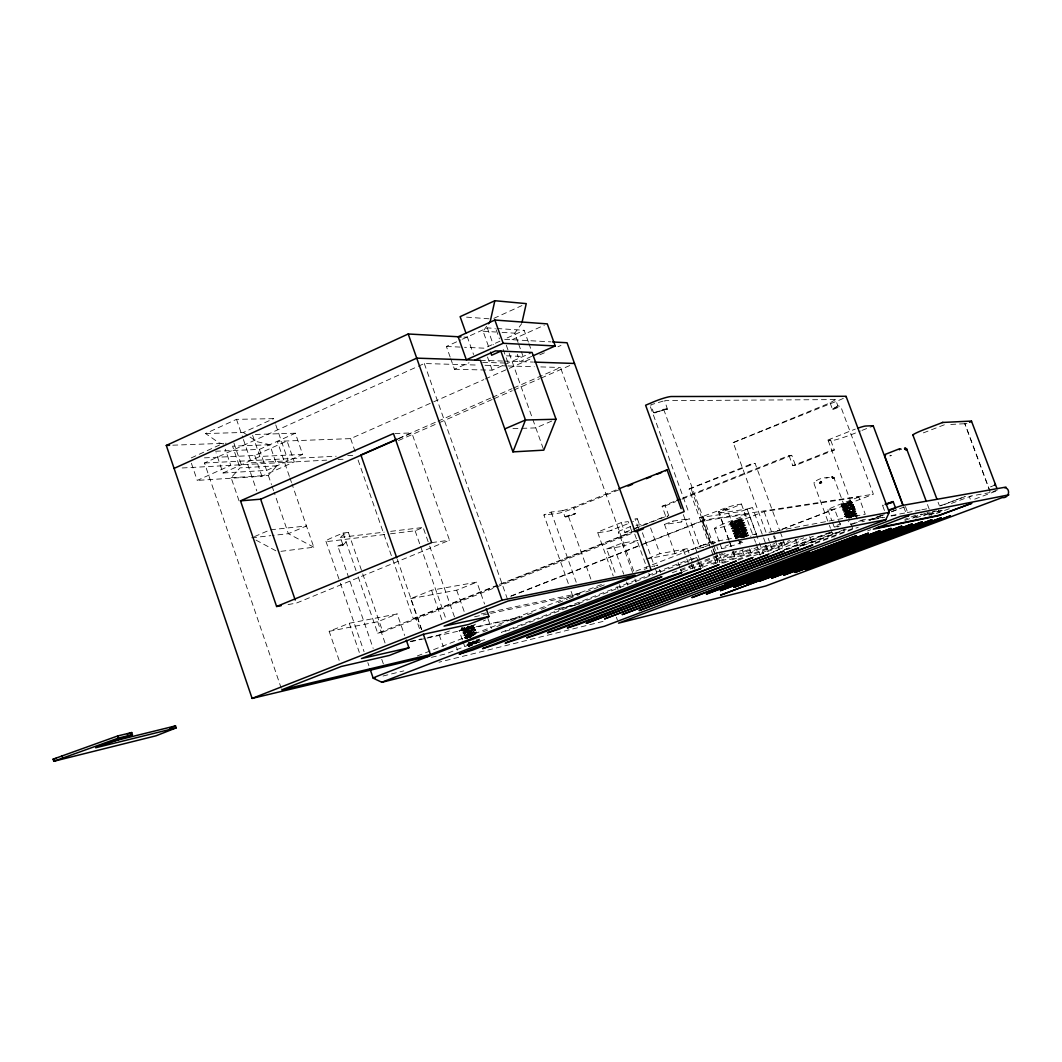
<?xml version="1.0" encoding="UTF-8"?>
<svg xmlns="http://www.w3.org/2000/svg" width="1062" height="1062" viewBox="0 0 1062 1062"><rect width="100%" height="100%" fill="white"/><g stroke="black" fill="none" stroke-linecap="round" stroke-linejoin="round"><path stroke-width="0.75" stroke-dasharray="5 3.75" d="M630.709 526.5L619.836 530.814A2.018 1.858 81.3 0 0 618.814 531.85L623.367 546.12L638.01 540.531L622.027 543.147L606.667 548.935L616.146 575.378M618.814 531.85L618.788 533.389L618.681 532.354M820.143 481.75C820.833 485.254 821.736 478.617 820.262 483.369C820.342 480.953 820.103 481.232 821.484 482.958C821.895 481.444 817.7 484.338 820.926 481.245C823.754 483.768 817.196 483.953 820.767 481.205M889.996 456.01C892.452 454.669 891.031 456.474 889.956 455.2M820.634 483.183L821.019 481.471L821.908 482.798M716.053 563.285L689.105 489.144L689.703 488.706L749.374 464.731L755.069 463.337L779.76 530.602M827.842 521.137L813.904 483.396C817.966 475.577 837.148 477.502 833.989 477.966L849.64 520.207M819.784 483.489L821.311 481.644M819.983 483.449L819.944 482.307M646.081 559.024L675.18 553.581L687.3 548.629L688.972 552.983M675.047 553.594L664.52 524.455L680.822 522.053L689.503 518.668L699.579 546.372L698.464 546.89M742.046 521.973L744.117 522.451L743.214 524.323L733.523 526.871L730.815 525.942L732.727 523.765L741.475 519.703L742.112 518.521L734.134 521.814L741.515 519.676L743.427 520.526L732.674 526.699L745.02 524.933L744.117 526.792L734.479 531.664L746.838 529.885L745.936 531.757L736.285 536.615L748.644 534.85L746.865 536.164M744.077 527.15L735.183 529.566L733.669 528.982L743.214 524.323L734.532 528.717L732.807 531.425L735.966 531.73L745.139 529.58L736.338 533.682L734.612 536.376L737.771 536.682L746.44 534.677L747.741 532.367L735.382 534.133L744.993 529.301L745.936 527.402C734.838 529.128 722.93 530.841 742.152 522.278C736.444 524.628 718.987 525.557 740.519 518.787L730.085 523.991M745.882 532.102C745.099 532.646 732.461 536.868 736.869 538.872M740.4 537.452L746.944 534.544L739.417 537.571C756.821 531.358 738.568 536.23 735.316 538.155M509.893 629.912L501.344 632.341L683.888 561.532L696.672 557.431L690.937 560.139M730.988 526.473L743.427 520.526L730.311 524.097M731.891 528.942L744.329 523.008L731.214 526.566M732.807 531.425L745.232 525.478L732.116 529.049M734.612 536.376L747.051 530.442L733.922 534L736.351 534.598L746.002 532.089L736.869 534.199L733.709 533.894L746.135 527.96L733.019 531.518M735.515 538.859L747.953 532.912L734.824 536.469L736.789 537.093L747.741 532.367L734.426 535.845M663.139 401.104L650.754 404.808L653.621 412.706L667.427 409.189L664.679 400.653L835.528 399.591L837.865 405.896L840.692 406.388L873.389 494.228L777.888 530.987M765.967 532.235L733.192 442.549L830.086 402.856L835.528 399.591M728.718 539.854L718.509 511.857L726.846 508.671L737.878 538.168M729.063 540.292L719.173 513.158L741.568 504.065L736.962 504.689A16.089 1.195 -20 0 0 717.288 511.061L699.513 517.659L740.32 511.592L752.414 507.45L762.463 534.89M715.257 542.655L714.699 542.908M832.834 478.524L831.851 476.957L833.975 477.927L831.705 476.918L833.444 477.21M727.112 508.671L718.509 511.857M856.583 516.849C859.822 511.499 832.86 522.584 851.339 512.03C864.654 503.667 838.183 514.327 846.441 509.003C861.096 502.937 847.741 503.8 843.892 508.671C846.56 508.286 850.914 507.357 852.441 506.229C849.082 506.986 845.71 508.937 842.206 508.14C843.294 503.746 861.813 498.277 844.569 504.065L850.941 501.636M853.33 508.618L854.206 506.707L852.534 506.494M843.64 508.499L842.856 510.172L844.582 510.53L853.503 508.579L845.644 512.349L844.569 514.512L855.083 512.84L856.755 513.57L855.348 515.097L847.038 517.181L853.967 512.853L854.99 512.574L845.896 518.07M841.29 505.91L841.861 504.636L850.503 501.397L841.29 505.91L846.069 505.724L851.843 504.078L852.813 502.923L849.627 502.193L842.896 506.494L851.843 504.078M853.967 512.853L853.49 513.265C859.357 508.871 848.299 511.937 845.365 512.654C840.268 510.556 851.259 507.822 852.627 506.202M821.178 481.71L821.045 483.117M473.957 625L473.068 626.766L463.935 631.226L467.612 631.186L473.758 629.461L474.78 627.35L463.749 629.089L461.386 627.947M472.909 626.845C456.01 635.049 464.373 633.775 476.426 632.049L476.612 632.58C466.616 639.364 456.846 634.89 473.838 629.487C458.518 633.51 466.59 636.842 475.776 630.231L475.603 629.7C472.524 628.319 457.934 634.837 464.811 628.04L464.081 628.107C461.545 631.837 475.245 625.611 472.563 627.23M467.041 638.488C459.209 636.908 477.157 631.253 473.718 631.89C447.832 643.771 493.896 627.39 468.01 637.173L474.01 634.81L469.603 636.377L471.063 636.324M468.541 646.453L470.054 645.47L467.267 645.099L468.302 643.081M342.654 545.483L346.132 541.885L342.654 545.483L337.809 546.094L373.174 648.391M850.131 501.994L849.507 502.684M831.705 476.918L833.816 478.099L833.351 477.17M732.767 526.832L742.391 522.185L731.877 524.535L733.988 522.677L741.515 519.676L739.816 520.207L740.519 519.411M842.856 510.172L846.852 507.848L849.759 507.769C843.44 509.468 844.224 512.043 850.237 509.242L850.543 509.906L845.259 512.866L854.313 510.729L846.042 515.004L853.596 513.53L852.72 513.517M843.653 512.296L854.392 507.185L842.697 509.707M844.436 514.42L855.175 509.309L843.786 512.388M846.839 517.128L849.188 516.544L847.556 517.579M461.505 628.638L462.488 627.801M462.328 630.987L474.13 625.531L467.758 627.536M463.151 633.337L474.953 627.881L462.461 631.107M463.975 635.687L475.71 630.257L463.284 633.456M464.798 638.05L476.612 632.58L464.107 635.806M467.267 645.099L475.55 641.01M820.368 481.418L820.116 483.183M733.709 533.894L735.435 531.199L744.197 527.137L733.669 529.301M568.316 583.556L543.903 515.017L551.191 512.057L562.78 510.663L564.918 516.65L568.568 516.703L575.617 513.278L573.48 507.304L617.46 489.396M770.428 544.381L773.176 551.908L774.145 551.39M851.711 506.614L852.613 506.189M852.985 508.725C849.892 509.468 839.073 515.335 851.02 511.366L851.339 512.03L846.427 514.486L844.569 514.512M735.767 534.305L736.855 533.005L733.523 533.363M734.479 531.664L743.958 526.832M463.855 635.01L465.727 632.806L473.732 629.195M733.961 529.354L735.037 528.04L731.718 528.411M731.864 524.349L741.249 519.411L735.09 521.575M469.51 645.789L468.369 646.346L477.621 641.395L479.081 639.629M825.984 478.537L826.74 477.568L827.776 477.953M488.44 346.239L483.091 331.225L486.675 326.273M518.083 342.495L514.751 333.176L521.747 323.578M997.483 489.901L990.461 492.609L964.867 423.711L989.89 491.095M466.51 638.567L467.479 637.811L464.93 638.156M469.152 646.32L470.161 645.762L468.873 645.338L469.855 644.581L478.112 641.169L468.687 643.187L477.86 640.957M735.966 520.659L739.524 519.172M846.666 502.99L849.68 501.729M729.886 523.287L730.603 522.544L730.125 523.022M730.802 525.77L743.214 519.982L729.913 523.46M731.705 528.239L744.117 522.451L730.815 525.942M732.607 530.721L745.02 524.933L735.169 527.973L735.913 527.947L743.055 524.362L733.059 526.885M733.51 533.19L745.936 527.402L732.621 530.894M239.03 500.826L231.131 477.727L239.999 467.864L277.023 465.78L269.775 444.726L256.738 441.606L250.035 437.026M734.413 535.673L746.838 529.885L736.975 532.925L737.718 532.912L744.874 529.314L734.864 531.836M231.131 477.727L268.328 475.351L277.023 465.78M741.395 518.999L740.387 519.69M850.914 504.623L844.396 507.556L843.892 508.671L853.596 505.047L842.206 508.14L852.441 503.069M854.857 515.243L855.786 514.712L848.923 517.884M740.665 541.819L739.431 542.217L741.356 541.593L739.577 541.633M833.989 477.966C831.971 478.086 835.436 477.913 831.851 476.957M841.423 505.061L841.157 505.3M342.907 544.806L340.344 537.412L343.557 534.452L348.363 532.42L382.891 632.089L632.74 533.058M841.954 507.424L852.64 502.445L841.117 505.459M842.737 509.548L853.423 504.583L841.9 507.583M462.209 630.297L470.227 626.407M843.533 511.685L854.206 506.707L851.751 507.517M995.107 484.909L990.7 486.874L993.474 485.746M463.032 632.647L474.78 627.35L462.143 630.496M844.317 513.809L855.003 508.831L843.48 511.844M845.1 515.933L855.786 510.955L844.263 513.968M464.678 637.359L466.762 636.072L474.648 634.545M467.161 644.422L467.97 643.824M851.87 509.056L852.6 509.017L851.91 509.003M852.667 511.18L853.383 511.141L852.706 511.127M468.793 643.479L471.621 642.616M832.382 476.865L833.763 477.542M849.573 505.034L850.423 505.008L849.64 505.034M851.14 509.269L852.016 509.269L851.22 509.295M471.913 644.846L470.612 645.338L472.537 644.368L470.4 645.351M851.936 511.393L852.799 511.406L852.003 511.433M853.503 515.641L854.87 515.136M471.223 627.297L463.457 629.381L464.705 627.748M731.28 522.265L730.59 522.677L732.156 521.787M847.98 503.149L851.06 501.954L845.379 503.866M848.764 505.273L849.733 505.313L848.87 505.379M850.343 509.508L851.312 509.574L850.45 509.641M851.127 511.632L852.109 511.698L851.233 511.765M851.91 513.756L852.892 513.835L852.029 513.902M852.693 515.88L854.379 515.667L853.596 515.694M664.639 524.362L673.348 521.044L689.384 518.787M846.148 517.831L856.171 513.212M650.608 527.92L659.9 553.674L648.524 558.214M821.484 482.958L820.501 481.471M964.668 423.818L966.964 423.433M467.373 637.519L466.55 638.076L467.585 637.811M657.099 565.648L657.71 565.09L655.732 565.475M685.216 554.576C683.463 552.001 684.22 549.213 682.72 550.541M830.086 402.856L832.422 409.135L837.865 405.896M832.422 409.135L838.303 406.414M848.18 521.681L848.83 521.707M842.511 504.397L841.874 504.755L843.308 503.972M478.351 642.683L479.028 642.523M740.466 541.793L739.696 541.939M468.687 643.426L470.599 642.51M832.661 478.086L833.564 478.219L832.183 476.997M223.697 444.049L219.263 442.973L205.563 433.548L236.494 419.344L273.638 418.654L275.244 423.34M205.563 433.548L243.331 432.46L273.638 418.654M493.83 318.374L521.946 305.564M191.253 457.895L223.246 443.332M450.155 357.097L446.385 346.464L460.935 339.867M462.382 339.203L487.299 327.892L495.304 328.41M852.826 516.039L853.689 515.959L849.6 517.526L851.764 516.982M281.244 688.256L204.488 462.992L416.769 366.934M418.282 366.257L424.296 363.523L478.444 365.102M215.546 451.257L259.407 449.385L295.342 433.216L302.657 454.39L266.628 470.4L222.967 473.002L216.077 452.81M499.923 341.194L484.365 348.19L464.559 347.287M528.385 342.123L524.15 330.295L504.171 339.282L550.859 341.858M191.386 463.231L197.227 480.409L230.773 465.342L225.25 449.199M512.043 339.721L544.355 325.211M204.408 457.855L254.774 455.465L287.059 440.969L294.28 461.89L261.902 476.254L197.227 480.409M222.967 473.002L259.885 456.461L302.657 454.39M450.7 358.624L454.47 369.257L469.046 362.726M275.788 424.906L288.174 460.815L251.389 462.78L247.711 464.426L256.778 490.909M454.47 369.257L492.197 370.187L503.547 365.142M504.968 364.518L530.655 353.102M851.379 504.291L850.914 504.49M531.664 356.407L519.876 361.624L517.274 354.323M289.368 476.373L277.301 441.327L350.633 438.619L483.807 379.625M485.321 378.948L532.235 358.173M539.801 354.814L547.368 351.469M557.962 346.77L560.988 345.429M467.293 626.845L468.209 626.447M398.701 438.394L436.495 421.813M438.009 421.163L490.923 397.958M492.436 397.294L512.096 388.679M513.596 388.015L560.47 367.479L634.585 573.679M398.21 438.898L411.817 432.938L449.491 540.213L296.285 603.15L287.205 604.69M398.502 440.531L437.956 423.26M439.469 422.596L492.569 399.339M494.095 398.675L512.296 390.71M513.809 390.033L539.602 378.749M541.129 378.085L571.462 364.797M689.703 488.706L690.95 488.162M852.733 502.963L841.423 506.016M254.508 536.575L270.133 529.845L306.453 525.942L288.373 533.682L272.416 535.474M470.054 637.293L471.223 636.788M741.9 537.584L748.644 534.85L739.975 537.558M551.696 421.096L535.819 427.893L521.11 428.371M926.914 512.72L927.976 512.269M348.363 532.42L343.039 533.044L331.795 537.797A13.248 1.62 -18.9 0 0 327.879 541.474L388.785 534.013M337.809 546.094L345.588 542.828M654.723 412.999L663.657 409.255L667.427 409.189M473.705 643.864L479.281 641.634L467.094 644.594M472.882 641.501L474.05 641.01M743.559 537.518L744.754 537.014M390.431 533.814L415.123 530.788L423.141 527.456L429.141 544.594M618.827 489.847L571.502 509.096A10.62 1.062 -19.7 0 1 558.187 513.278L543.903 515.017M854.897 516.238L857.366 515.216L853.928 516.318M833.325 409.361L840.692 406.388M856.038 516.318L857.552 515.694L854.923 516.53M339.15 660.378L329.167 631.332L349.265 623.261L397.175 613.942L404.662 635.488M421.521 629.7L410.689 598.61L431.544 590.233L476.878 582.122L484.577 604.012M689.105 489.144L755.069 463.337M621.27 522.57L624.814 532.394L631.771 531.332L628.266 521.588L621.27 522.57L603.349 529.739A10.381 0.876 -19.7 0 0 598.543 532.686L609.389 530.987L627.257 524.004M662.117 506.255L665.21 505.857L668.781 515.72L665.701 516.159L662.117 506.255L675.352 500.972M682.707 498.025L789.053 455.532L791.748 455.306L795.478 465.408L834.334 449.983L830.55 439.814L827.975 439.973L857.246 519.331M827.975 439.973L852.613 430.137A11.032 0.969 -20.4 0 1 855.295 429.101M665.21 505.857L675.883 501.596M681.99 499.153L791.748 455.306M830.55 439.814L828.108 440.783L831.958 440.531A19.169 1.673 -20.3 0 0 854.445 433.415L860.472 431.013M329.167 631.332L377.687 621.721L397.175 613.942M410.689 598.61L456.687 590.193L476.878 582.122M861.986 430.402L871.026 426.805M832.462 477.701L833.816 478.099M936.365 510.862L921.059 516.676M624.814 532.394L665.701 516.159M789.053 455.532L792.783 465.674L831.758 450.195L834.334 449.983M635.461 528.411L664.958 516.849M358.08 460.019L413.277 618.575L497.866 585.016M499.405 584.405L634.731 530.708M358.213 576.852L377.7 633.178L632.248 532.208M511.061 595.928L642.231 544.355M643.784 543.744L703.96 520.075L873.389 494.228M510.742 596.34L702.101 521.11L748.962 513.915L756.317 534.013L750.422 536.297M719.173 513.158L747.104 509.07L752.4 507.49M698.969 546.691L701.332 545.775M476.227 640.134L477.143 639.775M427.959 637.465L439.23 634.97L449.837 630.815M748.962 513.915L728.359 521.96A23.152 1.566 -20 0 0 715.854 528.637A23.152 1.566 -20 0 0 743.865 519.491L764.122 511.592L858.866 497.043L865.264 514.26L768.45 532.407M462.382 639.842L459.129 630.562L475.564 624.151M699.34 546.518L700.654 546.027L699.168 546.598M476.572 640.598L478.71 639.775M774.955 551.059L778.22 549.811M417.286 655.971L602.061 584.259M635.939 571.117L709.854 542.43L756.317 534.013M490.671 613.385L572.75 596.021L580.104 593.154L579.002 590.034M466.085 638.461L473.758 635.488M482.971 631.917L487.577 630.124M496.79 626.553L504.463 623.58M510.61 621.204L519.822 617.633M527.495 614.659L535.168 611.672M541.315 609.296L548.988 606.322M558.2 602.751L567.413 599.18M568.94 598.583L579.693 594.415M585.839 592.038L598.118 587.273M599.645 586.675L607.331 583.702M709.443 544.952L704.146 546.996M714.301 543.067L711.46 544.169L701.531 516.862M876.708 517.459L873.097 519.039L884.633 516.862M881.672 515.694L884.208 514.698M689.397 560.723L512.229 629.076M478.285 642.603L479.015 642.337M858.866 497.043L840.785 504.012A19.992 1.155 -20.1 0 0 828.732 509.959L834.546 509.003L840.759 525.823L837.732 526.978M471.262 625.996L473.493 625.16L471.209 625.916M773.906 532.341L834.546 509.003M672.233 572.776L718.602 554.935M680.543 570.772L725.067 553.647M682.985 571.768L737.134 550.966M698.73 566.856L743.32 549.744M702.739 567.161L751.869 548.324M915.749 515.216L904.797 519.358M925.533 513.278L909.988 519.159M713.133 564.267L757.803 547.156M721.324 562.9L769.021 544.633M723.78 563.006L774.716 543.505M737.732 559.355L784.021 541.66M738.395 560.099L789.491 540.571M753.542 555.944L798.425 538.806M759.064 554.789L803.682 537.757M775.154 540.478L778.486 549.545L813.426 536.23M769.525 553.594L774.132 551.842M784.088 549.784L830.338 532.181M850.37 524.548L864.256 519.265M784.924 549.638L831.121 532.354M852.6 524.177L866.406 518.92M787.274 549.492L832.117 532.434M800.044 545.602L806.456 543.346L800.164 545.841M799.912 546.359L845.1 529.195M882.655 515.057L869.924 520.101L884.686 517.313M891.788 511.579L899.753 508.419M802.699 545.695L844.516 529.805M869.287 520.393L882.588 515.216M891.43 511.857L904.678 506.826M810.93 543.014L846.241 529.593M815.404 542.669L853.821 528.093M693.154 548.948L690.858 549.704L702.553 547.527M703.389 544.979L715.284 542.549M815.045 543.611L858.282 527.203M867.614 530.907L870.707 529.739M644.169 569.418L646.625 568.489M940.401 505.804L964.986 496.525M965.318 496.512L951.658 501.676A17.045 0.704 -20.1 0 0 941.888 505.592M904.904 520.42L918.736 515.203M915.922 517.977L934.945 510.902M928.347 514.951L942.591 509.627M929.409 515.163L942.605 510.198M936.392 513.543L950.185 508.353M974.717 499.127L999.236 489.901M720.155 554.337L722.426 553.488M749.374 464.731L750.953 464.147M610.796 530.535L612.27 529.991M942.021 505.087L939.631 505.95M920.276 514.619L922.015 513.981M951.433 503.401L971.358 495.981L990.819 492.423M884.46 510.517L882.456 505.154L885.044 504.198M776.587 550.873L777.663 550.488M703.256 547.315L702.327 547.58L703.694 547.156M476.134 643.36L474.741 643.837L476.002 642.908M748.856 535.394L746.108 536.323M603.017 621.416L439.018 662.21M478.524 639.802L476.161 640.559M855.003 514.127C823.7 522.836 877.823 504.277 846.162 514.327L846.255 515.043L851.817 513.49L852.122 514.167L845.06 516.092M479.347 642.152L477.94 642.603M651.67 566.723L653.9 566.006M564.918 516.65L575.617 513.278M565.409 517.101L575.153 514.035M562.78 510.663L573.48 507.304M744.993 536.682L741.223 537.823M850.781 508.353L842.989 510.264M476.984 642.908L473.506 643.944M704.066 544.726L704.942 544.448M970.522 496.233L971.186 496.034M472.271 635.979L473.44 635.62M653.621 412.706L667.547 408.525M467.771 626.965L468.992 626.607M850.649 517.831L851.751 517.513M472.683 641.607L473.891 641.249M470.054 646.068L469.032 645.138L477.528 641.103M704.398 544.62L705.115 544.408M469.829 637.253L471.037 636.908M681.777 521.787L681.061 522M672.379 521.309L673.109 521.097M472.285 644.289L467.399 645.218M944.344 424.787L927.06 431.464A9.651 0.73 -20.4 0 1 920.223 433.92M466.537 627.881L461.638 628.757M773.906 551.749L773.176 551.908M383.024 676.016L403.812 670.879M431.411 657.351L445.828 653.873L464.067 646.838A21.877 1.195 -19.5 0 1 478.604 641.594M471.555 645.178L472.55 645.258M410.237 641.382L421.508 638.886M459.129 630.562L521.88 616.664M558.891 608.46L579.812 603.84M410.888 641.687L425.424 638.461M427.043 638.103L522.398 616.956M554.722 609.774L575.737 605.114M468.289 642.709L469.231 642.51M474.568 616.783L489.064 613.717M464.293 627.868L461.32 628.146M481.259 613.942L487.737 612.575M489.356 612.23L580.104 593.154M778.486 549.545L779.362 549.373L776.043 540.306M377.7 633.178L382.891 632.089M413.277 618.575L415.813 618.057L420.127 630.456M839.325 526.088L835.011 526.925A20.005 0.996 -20 0 1 840.679 523.725M891.098 515.628L905.647 512.853M907.267 512.548L913.732 511.313M915.351 511.008L920.196 510.079M921.816 509.773L926.675 508.844M891.137 516.066L899.222 514.526M687.3 548.629L659.9 553.714M606.667 548.935L623.367 546.12M635.965 525.398L647.262 523.739M736.802 538.288L735.329 538.328M431.65 542.616L449.491 540.213M280.926 551.337L313.781 547.209L292.037 484.113M849.6 517.526L852.096 516.663M340.344 537.412L384.178 532.142M390.67 531.358L423.141 527.456M251.667 537.797L270.81 535.646M792.783 465.674L795.478 465.408M848.073 503.242L848.95 503.176L848.498 502.645M182.186 467.97L326.724 460.138M338.074 459.514L346.185 459.076M204.488 462.992L336.203 456.222M347.725 455.638L355.956 455.213M950.782 424.442L964.867 423.711M269.775 444.726L232.578 446.186L239.999 467.864M172.801 445.19L226.286 443.226M512.946 428.636L519.477 428.424M394.984 433.508L411.817 432.938M295.342 433.216L252.358 434.544L259.885 456.461M738.687 520.154L739.71 519.902L737.984 520.433M832.25 477.369L833.75 477.953M849.547 502.618L851.153 502.22M485.002 365.288L506.335 365.912M507.968 365.952L534.226 366.722M540.784 366.908L560.47 367.479M482.639 362.328L508.074 363.138L502.1 346.411M480.356 360.297L502.552 361.04M504.131 361.093L533.416 362.076M506.547 355.823L523.088 356.46L521.415 351.814M473.825 632.182L468.886 634.319L476.426 632.049L466.205 636.364L466.059 635.474L468.886 634.319L463.789 635.195M446.385 346.464L462.899 347.221M463.882 337.066L466.749 337.225M483.091 331.225L495.755 332.008M502.087 332.393L514.751 333.176M496.91 328.516L524.15 330.295M466.563 317.14L489.117 318.812M843.666 508.061L848.963 505.645L848.671 505.008C842.657 507.809 841.861 505.193 848.18 503.507L847.874 502.884M846.826 516.57L856.755 513.57L849.321 516.729L852.6 515.614L852.919 516.305M733.165 442.681L838.754 400.374A11.324 1.168 -20.5 0 0 843.361 398.33M882.456 505.154L883.491 505.393M814.78 482.918L813.93 482.586M741.409 504.065L753.98 538.036M313.781 547.209L288.373 533.682L274.129 492.237M255.995 540.12L277.647 551.749M464.625 637.545L469.842 636.669L468.873 637.081M462.966 632.846L475.603 629.7L465.382 634.001L474.329 631.983M243.331 432.46L248.694 436.11M969.261 496.445L970.296 499.167M938.091 502.22L939.233 505.26M938.304 509.946L939.286 512.561M927.471 504.53L931.52 515.322M928.852 511.804L929.847 514.459M905.421 506.508L907.134 511.074M903.709 506.919L905.873 512.694M850.768 523.234L854.127 532.301M827.842 509.813L831.851 520.645M832.422 522.185L834.135 526.832M829.422 525.411L830.471 528.252M831.002 529.673L834.161 538.222M809.616 536.708L812.151 543.585M795.478 539.523L797.549 545.125M780.331 532.168L786.623 549.28M780.769 542.443L783.398 549.598M774.384 535.779L775.486 538.806M773.494 535.952L774.61 538.978M764.122 511.592L771.344 531.292M768.211 538.328L769.326 541.381M763.578 537.943L768.609 551.682M765.45 545.483L768.118 552.784M747.104 509.07L758.892 541.301M759.449 542.841L763.379 553.581M754.498 539.456L755.533 542.284M756.064 543.704L760.206 555.054M742.152 522.278L732.156 524.416M745.776 531.797L737.758 535.487L736.497 537.04M749.48 548.656L752.201 556.116M738.422 539.642L740.572 545.549M742.192 549.983L744.887 557.377M729.554 541.647L731.532 547.076M733.019 551.151L735.993 559.316M729.262 541.341L731.413 547.235M733.032 551.669L735.727 559.063M732.82 551.961L735.594 559.594M714.434 528.531L719.425 542.257M719.983 543.771L721.656 548.35M716.903 546.718L717.912 549.492M719.439 553.66L722.97 563.391M703.15 516.623L713.239 544.368M713.797 545.908L715.483 550.528M716.04 552.067L719.956 562.847M663.657 409.255L703.96 520.075M713.106 548.682L715.297 554.709M715.841 556.222L718.257 563.218M691.189 488.945L712.562 547.713M713.12 549.253L715.35 555.399M715.907 556.939L718.151 563.086M702.101 521.11L709.854 542.43M650.395 406.746L688.269 511.048M683.331 514.658L697.468 553.66M698.013 555.16L702.38 567.188M696.672 557.431L698.185 561.625M698.69 563.019L700.721 568.595M690.552 557.338L692.65 563.152M693.181 564.612L695.291 570.427M691.309 564.32L692.928 568.781M686.795 558.931L688.906 564.745M689.424 566.192L690.473 569.099M678.153 562.608L680.224 568.316M680.742 569.736L681.764 572.591M659.29 569.471L660.352 572.405M637.399 518.88L639.629 525.066M642.417 532.792L654.643 566.696M655.188 568.21L656.82 572.737M638.501 528.664L634.983 518.906L635.965 518.774A18.134 1.527 -19.8 0 1 632.673 521.721M634.731 534.133L647.063 568.343M648.736 573.015L649.864 576.135M622.027 543.147L632.673 572.75M634.903 578.976L636.032 582.095M613.69 546.147L623.752 574.197M626.553 581.976L627.669 585.096M619.491 584.711L620.606 587.817M597.68 532.527L613.252 575.976M528.916 343.597L531.558 350.991M518.641 344.048L520.858 350.261M616.398 617.234L617.447 620.195M568.568 516.703L591.189 580.025M506.282 345.177L543.784 450.155M496.14 329.698L499.392 338.818M487.299 327.892L493.299 344.752M551.191 512.057L576.215 582.241M571.09 591.348L572.75 596.021M487.498 356.991L492.197 370.187M616.982 586.476L618.057 589.476M467.121 336.362L473.586 354.549M424.296 363.523L508.114 601.012M487.843 618.323L491.401 628.452M479.188 638.979L480.157 641.74M472.457 626.925C461.89 631.877 461.227 632.687 473.493 629.633M477.621 641.395L472.563 642.377M456.687 590.193L464.333 611.991M429.685 546.147L455.332 619.385M462.926 641.382L465.09 647.568M456.527 647.329L457.51 650.143M415.123 530.788L420.021 544.793M420.565 546.346L446.12 619.465M431.544 590.233L442.456 621.456M439.23 634.97L443.292 646.599M397.281 559.408L421.72 629.567M350.633 438.619L355.943 453.886M377.687 621.721L385.121 643.174M343.039 533.044L356.035 570.599M381.749 659.29L383.355 663.896M325.941 541.288L339.867 581.618M340.398 583.171L364.054 651.683M367.824 662.608L368.912 665.728M349.265 623.261L359.328 652.426M289.899 477.913L291.506 482.56M259.407 449.385L266.628 470.4M268.328 475.351L271.487 484.564M272.018 486.091L273.598 490.697M254.774 455.465L261.902 476.254M236.494 419.344L242.879 437.956M243.41 439.509L251.389 462.78M233.879 442.934L241.353 464.771M479.918 641.156A21.877 1.195 -19.5 0 1 487.073 638.873M742.736 542.204A23.178 1.341 -19.9 0 1 723.076 548.377A23.178 1.341 -19.9 0 1 728.413 544.899M485.467 620.009A21.864 1.394 -19.4 0 1 483.237 621.031M881.075 515.495A19.249 0.916 -20.1 0 1 862.092 521.734M699.579 546.372L700.323 546.147L699.579 546.372M850.821 504.357L850.304 504.808L850.821 504.357M851.605 506.481L851.087 506.932L851.605 506.481M854.764 514.977L854.233 515.428L854.764 514.977M850.981 506.667L850.357 507.145L850.981 506.667M850.264 506.879L849.547 507.397L850.264 506.879M667.865 516.079L667.109 516.358L667.865 516.079"/><path stroke-width="1.5" d="M905.435 449.611C909.298 449.863 902.581 448.071 905.78 448.416C908.408 450.686 903.656 447.938 906.842 449.452L926.329 501.463M522.092 322.051L526.248 303.613L494.852 300.719L490.259 321.321L488.467 323.791M885.15 454.456L884.606 455.691M474.887 360.111L495.489 350.872L532.089 352.465L556.023 419.251L543.784 450.155L512.946 451.881L525.464 420.008L500.879 351.11L491.653 355.239L490.591 352.239M906.629 449.598L904.505 448.403M369.988 668.861L373.213 678.22L381.922 682.295L604.451 626.248L885.774 519.73L889.292 512.349L846.095 396.418M899.368 449.77L900.125 448.788L901.16 449.199M871.756 426.499L873.19 425.703L865.623 426.021A11.032 0.969 -20.4 0 0 857.99 428.132M886.491 504.384L893.155 501.583L895.651 508.286M904.651 448.443L906.603 449.014M381.683 682.282L717.288 552.89L885.907 519.61M906.112 449.784L906.842 449.452L904.824 448.602M904.983 448.483L906.284 448.682L905.607 448.483M1008.9 494.826L900.417 516.358L618.509 623.142L765.662 586.012L1002.156 497.613C1009.657 498.569 1010.666 488.095 1004.665 487.737M994.643 484.763L995.359 484.299L971.491 421.149M994.377 485.347L995.359 484.299L996.952 488.507M888.005 513.105L889.292 512.349L724.669 542.748A14.244 0.85 -19.9 0 0 707.226 548.51L379.346 675.392A13.341 0.743 -19.3 0 0 375.019 677.981M665.529 470.824L667.069 469.842L618.973 488.785M429.075 656.157L252.106 698.411L166.296 445.443L408.206 333.986L461.014 336.906M494.852 300.719L460.125 316.662L466.045 333.335M494.852 320.047L458.147 336.747L466.337 359.819L503.162 343.291L555.227 345.947L547.288 323.883L494.852 320.047L503.162 343.291M174.088 468.408L416.729 358.146L480.356 360.297L512.946 451.881M533.137 355.743L555.227 345.947M240.503 500.852L393.458 433.562L431.65 542.616L276.611 606.495L240.503 500.852L260.641 499.193L396.697 439.562M397.188 439.044L360.894 454.961L396.75 557.855M504.769 428.915L525.464 420.008L556.023 419.251M627.987 486.117L632.567 484.259M646.293 478.67L650.873 476.798M656.98 474.316L661.56 472.457M676.826 500.375L679.76 499.206M176.173 727.882L156.087 735.78L53.79 761.281L53.1 759.171L117.656 735.966L131.715 732.554L132.418 734.652L95.673 747.781L176.173 727.882L175.509 725.904L109.479 742.126M53.79 761.281L118.36 738.09L132.418 734.652M633.788 531.597L684.207 511.605L645.603 405.233L653.9 401.741A14.151 1.872 -20.1 0 1 671.41 396.524L845.604 396.285A11.324 1.168 -20.5 0 1 845.87 396.83M635.833 531.836L643.545 528.77M169.774 728.174L175.509 725.904M252.106 698.411L502.074 600.149L651.205 570.188L636.855 530.389L634.731 530.708L567.042 342.747L552.479 341.951M885.748 454.178L899.355 448.841M406.268 640.094L408.936 647.793L389.356 655.44L341.26 666.485L281.775 689.822L430.415 654.511L635.142 575.232L508.114 601.012L444.089 626.142L488.985 616.518L486.237 608.699M488.985 616.518L468.7 624.443L423.141 634.359L361.452 658.559L408.936 647.793M880.079 526.553L876.469 528.106L939.432 515.163L971.836 503.269L938.277 515.76L873.296 529.181L908.833 515.641L907.386 516.105M888.921 509.879L901.957 505.512L1005.966 487.073M127.334 734.161L131.715 732.554M885.044 504.198L893.155 501.583M885.642 504.609L887.713 503.892M889.544 510.331L894.124 508.791M889.598 503.255L892.505 502.379M969.593 422.318A9.319 0.677 -20.4 0 0 971.226 421.083L942.658 422.45L924.498 429.42A16.979 1.288 -20.4 0 0 913.479 435.194M53.1 759.171L56.299 758.374M942.206 422.557L942.923 422.397M276.611 606.495L281.151 605.725M166.296 445.443L169.548 445.31M905.023 448.868L906.563 449.452M534.783 362.129L574.502 363.469M884.659 454.855L885.562 455.186M905.368 448.629L906.364 449.73M906.178 448.655L906.563 449.027M912.922 435.128L936.949 499.193M903.178 505.472L884.752 456.102M873.19 425.703L902.952 505.379M667.069 469.842L681.154 508.671M408.206 333.986L502.074 600.149M423.353 634.24L430.415 654.511M260.641 499.193L295.223 600.057M117.656 735.966L118.36 738.09M61.968 755.653L62.671 757.764M681.764 572.591L496.047 644.355L482.573 648.63L668.622 576.852L681.764 572.591M692.052 597.548L856.397 535.726L692.052 597.548M700.721 568.595L518.216 638.979L505.14 643.121L687.937 572.737L700.721 568.595M706.495 594.03L868.331 533.204L706.495 594.03M718.828 564.772L539.443 633.815L526.752 637.85L718.828 564.772M720.448 590.631L879.854 530.774L720.448 590.631M724.881 584.392L809.788 552.386L724.881 584.392M720.673 595.105L797.27 566.365L720.673 595.105M736.152 561.108L559.793 628.877L547.461 632.806L736.152 561.108M733.922 587.339L890.978 528.425L733.922 587.339M752.746 557.616L579.321 624.137L567.32 627.961L752.746 557.616M746.958 584.166L901.718 526.155L746.958 584.166M768.662 554.258L586.383 623.314L768.662 554.258M759.569 581.087L912.099 523.964L759.569 581.087M783.915 551.032L604.703 618.841L783.915 551.032M771.782 578.113L922.135 521.854L771.782 578.113M798.571 547.939L622.319 614.553L798.571 547.939M783.597 575.232L931.852 519.796L783.597 575.232M812.656 544.965L639.311 610.504L812.656 544.965M795.053 572.431L941.251 517.818L795.053 572.431M806.164 569.723L950.357 515.893L806.164 569.723M459.368 654.099L472.869 649.984L661.931 576.785L648.404 581.153L459.368 654.099"/></g></svg>
